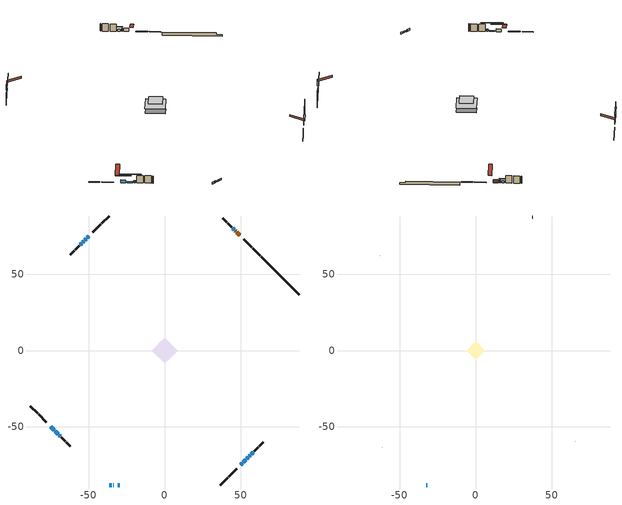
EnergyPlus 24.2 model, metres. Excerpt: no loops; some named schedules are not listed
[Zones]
conditioned space
 floor adiabatic (AdiabaticFloorConstruction): -8.46,0 0,8.46 8.46,0 0,-8.46 z3.05
 floor foundation (Slab1 construction): -6.26,2.16 -2.16,6.26 6.26,-2.16 2.16,-6.26 z-1.69
 wall outside (RimJoist1 construction): 36.54,-88.22 41.32,-83.44 / -88.22,-36.54 -83.44,-41.32 / -36.54,88.22 -41.32,83.44 / 62.52,62.24 57.74,67.02 z0.61:0.91
 wall outside (RimJoist2 construction): 41.98,-82.79 47.11,-77.65 / -82.79,-41.98 -77.65,-47.11 / -41.98,82.79 -47.11,77.65 / 57.09,67.68 51.95,72.81 z0.61:0.91
 wall outside (AdiabaticWallConstruction 1): 49.11,75.66 47.13,77.63 / 46.48,78.29 46.14,78.62 z0.61:2.64
 wall outside (AdiabaticWallConstruction): 45.49,79.28 44.62,80.14 / -54.39,70.38 -55.34,69.42 / 53.68,-71.09 54.63,-70.13 / 55.29,-69.48 56.08,-68.69 z0.61:2.08; -36.54,-88.22 -34.84,-88.22 / -33.92,-88.22 -33.51,-88.22 / -30.92,-88.22 -29.39,-88.22 z0.61:1.83; -49.96,74.81 -50.77,74 z0.61:1.91; 49.96,-74.81 50.75,-74.02 / 51.4,-73.36 53.02,-71.74 / -74.81,-49.96 -72.62,-52.15 z0.61:2.39; -51.42,73.34 -52.46,72.3 z0.61:2.69; -53.12,71.64 -53.73,71.03 z0.61:1.25; -71.96,-52.8 -69.77,-55 z0.61:1.24; 56.73,-68.03 57.92,-66.85 z0.61:2.34; -69.11,-55.65 -68.64,-56.12 z0.61:1.78
 wall outside (Wall1 construction): 58.57,-66.19 61.23,-63.53 / -67.99,-56.78 -65.33,-59.44 / -56,68.77 -58.66,66.11 / 43.97,80.8 41.31,83.46 z0.61:5.49
 wall outside (Wall2 construction): 61.89,-62.87 64.55,-60.21 / -64.67,-60.09 -62.01,-62.76 / -59.32,65.45 -61.98,62.79 / 40.65,84.11 37.99,86.77 z0.61:5.49
 wall foundation (FoundationWall1 construction): 63.18,61.59,-1.69 63.18,61.59,0.61 85.72,39.05,0.61 85.72,39.05,-0.37 88.22,36.54,-0.37 88.22,36.54,-1.69
 window (WindowConstruction): 45.49,79.28 44.63,80.14 z0.61:2.08
 window (WindowConstruction 12): -36.54,-88.22 -34.84,-88.22 z0.61:1.83
 window (WindowConstruction 13): -33.91,-88.22 -33.51,-88.22 z0.61:1.83
 window (WindowConstruction 7): -49.96,74.81 -50.77,74 z0.61:1.91
 window (WindowConstruction 8): 49.96,-74.81 50.75,-74.02 z0.61:2.39
 window (WindowConstruction 9): 51.4,-73.36 53.02,-71.74 z0.61:2.39
 window (WindowConstruction 10): -74.81,-49.96 -72.62,-52.15 z0.61:2.39
 window (WindowConstruction 1): -51.42,73.34 -52.46,72.3 z0.61:2.69
 window (WindowConstruction 14): -53.12,71.64 -53.73,71.03 z0.61:1.24
 window (WindowConstruction 15): -71.96,-52.81 -69.77,-55 z0.61:1.24
 window (WindowConstruction 2): -54.39,70.38 -55.34,69.42 z0.61:2.08
 window (WindowConstruction 3): 53.68,-71.09 54.63,-70.13 z0.61:2.08
 window (WindowConstruction 4): 55.29,-69.48 56.08,-68.69 z0.61:2.08
 window (WindowConstruction 5): 56.73,-68.03 57.92,-66.85 z0.61:2.34
 window (WindowConstruction 6): -69.11,-55.65 -68.64,-56.12 z0.61:1.78
 window (WindowConstruction 11): -30.92,-88.22 -29.39,-88.22 z0.61:1.83
 door (Door): 49.11,75.66 47.13,77.63 z0.61:2.64
 door (Door 1): 46.48,78.29 46.14,78.62 z0.61:2.64
 ceiling adiabatic (AdiabaticFloorConstruction): 0,-8.46 8.46,0 0,8.46 -8.46,0 z3.05
attic - vented
 floor to conditioned space (Floor1 construction Reversed): -5.98,0 0,5.98 5.98,0 0,-5.98 z5.49
 wall outside (AdiabaticWallConstruction): -32.58,-88.22 -31.84,-88.22 z0.61:1.83
 wall outside (Wall3 construction): 65.21,-59.55 65.34,-59.42 / -61.35,-63.41 -61.22,-63.55 / -62.63,62.13 -62.77,62 / 37.33,87.43 37.2,87.56 z0.61:5.49
 window (WindowConstruction 16): -32.58,-88.22 -31.85,-88.22 z0.61:1.83
 roof outside (Roof1 construction): 49.3,-75.46,5.49 43.48,-69.64,8.23 41.94,-71.17,8.23 47.77,-77,5.49; -75.46,-49.3,5.49 -69.64,-43.48,8.23 -71.17,-41.94,8.23 -77,-47.77,5.49; -49.3,75.46,5.49 -43.48,69.64,8.23 -41.94,71.17,8.23 -47.77,77,5.49; 49.76,75,5.49 43.94,69.18,8.23 45.47,67.64,8.23 51.3,73.47,5.49
shading: 43.55,81.21 46.56,78.2 46.77,78.41 43.76,81.43 z3.6; -52.92,71.84 -47.8,76.96 -48.01,77.17 -53.14,72.05 z4.96; 52.9,-71.86 47.8,-76.96 48.23,-77.39 53.34,-72.29 z5.44; 53.08,-71.69 51.35,-73.42 51.45,-73.52 53.18,-71.79 z2.47; -70.46,-54.31 -76.96,-47.8 -77.17,-48.01 -70.67,-54.52 z5.44; -52.68,72.09 -51.21,73.55 -51.42,73.76 -52.89,72.3 z2.99; -57.39,67.37 -49.46,75.3 -49.67,75.52 -57.6,67.58 z6.42; -66.11,-58.66 -75.62,-49.14 -75.83,-49.35 -66.32,-58.87 z6.42; -55.5,69.26 -54.23,70.54 -54.44,70.75 -55.71,69.47 z2.31; 55.7,-69.06 52.6,-72.16 52.78,-72.34 55.88,-69.24 z3.6; 56.51,-68.26 54.86,-69.91 54.91,-69.97 56.56,-68.31 z2.69; 58.78,-65.98 55.87,-68.89 56.05,-69.07 58.96,-66.16 z3.56; -68.54,-56.23 -69.22,-55.55 -69.43,-55.76 -68.75,-56.44 z1.93
[Building]
Building 1: Terrain=Suburbs
[Site:Location]
Mont Joli AP_QC: Latitude {deg}=48.61; Longitude {deg}=-68.21; Time Zone {hr}=-5; Elevation {m}=52; Keep Site Location Information=Yes
[Site:GroundTemperature:Shallow]
-0.843868, -3.04892, -3.2255, -2.1791, 2.02165, 6.20283, 9.82768, 12.1239, 12.319, 10.4514, 6.91898, 2.86606
[Site:WaterMainsTemperature]
Calculation Method=Schedule; Temperature Schedule=mains temperature schedule
[Material] Roughness=Rough; Thermal Absorptance=0.9
Name | Thickness {m} | Conductivity {W/m-K} | Density {kg/m3} | Specific Heat {J/kg-K} | Solar Absorptance | Visible Absorptance
asphalt or fiberglass shingles | 0.00635 | 0.162714 | 1121.4 | 1465.45 | 0.4 | 0.4
ceiling loosefill ins | 0.338667 | 0.0480833 | 16.02 | 1046.75 | 0.7 | 0.7
ceiling stud and cavity | 0.1397 | 0.0813715 | 65.682 | 1177.47 | 0.7 | 0.7
concrete 4.0 in. | 0.1016 | 1.803125 | 2242.8 | 837.4 | 0.7 | 0.7
concrete 8.0 in. | 0.2032 | 1.803125 | 2242.8 | 837.4 | 0.7 | 0.7
door material | 0.04445 | 0.0451087 | 512.64 | 1214.23 | 0.7 | 0.7
exterior vertical ins | 0.0533782 | 0.029427 | 32.04 | 1214.23 | 0.7 | 0.7
floor covering | 0.0127 | 0.0433444 | 54.468 | 1339.84 | 0.6 | 0.6
floor rigid ins; wall rigid ins 1 | 0.512978 | 0.029427 | 32.04 | 1214.23 | 0.7 | 0.7
floor stud and cavity | 0.1397 | 1.75129 | 37.0049 | 1207.88 | 0.7 | 0.7
furniture material conditioned space 1 | 0.1524 | 0.115458 | 640.8 | 1214.23 | 0.6 | 0.6
gypsum board | 0.0127 | 0.160291 | 801 | 837.4 | 0.6 | 0.6
gypsum board 1 | 0.0127 | 0.160291 | 801 | 837.4 | 0.7 | 0.7
osb sheathing 0.5 in. | 0.0127 | 0.115458 | 512.64 | 1214.23 | 0.7 | 0.7
osb sheathing 0.75 in. | 0.01905 | 0.115458 | 512.64 | 1214.23 | 0.7 | 0.7
osb sheathing 2.0 in. | 0.0508 | 0.115458 | 512.64 | 1214.23 | 0.7 | 0.7
rim joist rigid ins; wall rigid ins | 0.051816 | 0.029427 | 32.04 | 1214.23 | 0.7 | 0.7
rim joist stud and cavity | 0.0508 | 0.0451784 | 125.044 | 1163.47 | 0.6 | 0.6
rim joist stud and cavity 1 | 0.0508 | 0.0293316 | 125.044 | 1163.47 | 0.6 | 0.6
slab rigid ins | 0.0259096 | 0.029427 | 32.04 | 1214.23 | 0.7 | 0.7
wall stud and cavity | 0.1397 | 0.169167 | 139.0536 | 1170.24 | 0.7 | 0.7
wall stud and cavity 1 | 0.1397 | 0.16633 | 139.0536 | 1170.24 | 0.7 | 0.7
wall stud and cavity 2 | 0.0889 | 6.9971 | 50.32683 | 1063.81 | 0.6 | 0.6
wall stud and cavity 3 | 0.0889 | 0.380278 | 52.3479 | 1209.89 | 0.7 | 0.7
wall stud and cavity 4 | 0.0889 | 0.391764 | 83.0341 | 1211.67 | 0.7 | 0.7
wood siding | 0.0254 | 0.102417 | 544.68 | 1172.36 | 0.4 | 0.4
wood siding 1 | 0.00254 | 0.102417 | 544.68 | 1172.36 | 0.4 | 0.4
wood siding 2; wood siding 3; wood siding 4 | 0.0254 | 0.102417 | 544.68 | 1172.36 | 0.7 | 0.7
[WindowMaterial:SimpleGlazingSystem]
Name | U-Factor {W/m2-K} | Solar Heat Gain Coefficient
WindowMaterial | 2.92644 | 0.61
WindowMaterial 1 | 2.93496 | 0.62
WindowMaterial 10 | 3.59304 | 0.7
WindowMaterial 11 | 3.545911 | 0.71
WindowMaterial 12 | 4.295407 | 0.65
WindowMaterial 13 | 2.99458 | 0.51
WindowMaterial 14 | 2.97584 | 0.55
WindowMaterial 15 | 4.068287 | 0.67
WindowMaterial 2 | 2.921331 | 0.62
WindowMaterial 3 | 2.99117 | 0.53
WindowMaterial 4 | 2.904297 | 0.64
WindowMaterial 5 | 2.97981 | 0.54
WindowMaterial 6 | 2.93609 | 0.6
WindowMaterial 7 | 2.98776 | 0.53
WindowMaterial 8 | 2.95426 | 0.58
WindowMaterial 9 | 2.907136 | 0.64
[Construction]
AdiabaticFloorConstruction: floor stud and cavity, floor rigid ins, osb sheathing 0.75 in., floor covering
AdiabaticWallConstruction: wood siding 3, wall rigid ins 1, wall stud and cavity 3, gypsum board
AdiabaticWallConstruction 1: wood siding 4, wall rigid ins 1, wall stud and cavity 3, gypsum board
Door; Door 1: door material
Floor1 construction Reversed: gypsum board, ceiling stud and cavity, ceiling loosefill ins
FoundationWall1 construction: concrete 8.0 in., gypsum board 1
furniture construction conditioned space 1: furniture material conditioned space 1
PartitionWallConstruction: gypsum board, wall stud and cavity 4, gypsum board
RimJoist1 construction: wood siding 2, osb sheathing 2.0 in., rim joist stud and cavity
RimJoist2 construction: wood siding 2, rim joist rigid ins, osb sheathing 2.0 in., rim joist stud and cavity 1
Roof1 construction: asphalt or fiberglass shingles
Slab1 construction: slab rigid ins, concrete 4.0 in.
Wall1 construction: wood siding, wall rigid ins, osb sheathing 0.5 in., wall stud and cavity, gypsum board
Wall2 construction: wood siding, wall rigid ins, osb sheathing 0.5 in., wall stud and cavity 1, gypsum board
Wall3 construction: wood siding 1, wall stud and cavity 2
WindowConstruction: WindowMaterial
WindowConstruction 1: WindowMaterial 1
WindowConstruction 10: WindowMaterial 9
WindowConstruction 11: WindowMaterial 10
WindowConstruction 12: WindowMaterial 11
WindowConstruction 13: WindowMaterial 12
WindowConstruction 14: WindowMaterial 13
WindowConstruction 15: WindowMaterial 14
WindowConstruction 16: WindowMaterial 15
WindowConstruction 2; WindowConstruction 3: WindowMaterial 2
WindowConstruction 4: WindowMaterial 3
WindowConstruction 5: WindowMaterial 4
WindowConstruction 6: WindowMaterial 5
WindowConstruction 7: WindowMaterial 6
WindowConstruction 8: WindowMaterial 7
WindowConstruction 9: WindowMaterial 8
[Zone] Multiplier=1; Part of Total Floor Area=Yes
Name | Volume {m3}
attic - vented | 31.8712
conditioned space | 556.8
[Space]
Name | Zone | Volume {m3}
attic - vented 1 | attic - vented | 31.8712
conditioned space 1 | conditioned space | 556.8
[ZoneInfiltration:EffectiveLeakageArea]
infil attic - vented 1: Zone or Space=attic - vented 1; Schedule=Always On Discrete; Effective Air Leakage Area {cm2}=2487.3; Stack Coefficient=0.000530131; Wind Coefficient=1.55565e-05
[ZoneMixing]
whole house fan mix: Zone or Space=attic - vented; Schedule=Always On Continuous; Design Flow Rate Calculation Method=Flow/Zone; Design Flow Rate {m3/s}=0; Source Zone or Space=conditioned space
[SurfaceProperty:ExposedFoundationPerimeter]
Slab1: Exposed Perimeter Calculation Method=TotalExposedPerimeter; Total Exposed Perimeter {m}=35.417
[InternalMass] Zone or ZoneList=conditioned space; Space or SpaceList=conditioned space 1
Name | Construction | Surface Area {m2}
furniture mass conditioned space 1 | furniture construction conditioned space 1 | 84.8402
partition wall mass | PartitionWallConstruction | 212.1
[Lights]
interior lighting: Zone or ZoneList or Space or SpaceList=conditioned space 1; Schedule=interior lighting schedule; Design Level Calculation Method=LightingLevel; Lighting Level {W}=343.2; Return Air Fraction=0; Fraction Radiant=0.6; Fraction Visible=0.2; Fraction Replaceable=1
[People]
occupants: Zone or ZoneList or Space or SpaceList=conditioned space 1; Number of People Schedule=occupants schedule; Number of People Calculation Method=People; Number of People=3; Fraction Radiant=0.314171; Sensible Heat Fraction=0.56303; Activity Level Schedule=occupants activity schedule; Carbon Dioxide Generation Rate {m3/s-W}=0; Enable ASHRAE 55 Comfort Warnings=No; Mean Radiant Temperature Calculation Type=EnclosureAveraged
[ElectricEquipment] Zone or ZoneList or Space or SpaceList=conditioned space 1; Design Level Calculation Method=EquipmentLevel
Name | Schedule | Design Level {W} | Fraction Latent | Fraction Radiant | Fraction Lost
clothes dryer | clothes dryer schedule | 140.772 | 0.015 | 0.081 | 0.85
clothes washer | clothes washer schedule | 32.1985 | 0.03 | 0.162 | 0.7
cooking range | cooking range schedule | 215.147 | 0.08 | 0.432 | 0.2
dishwasher | dishwasher schedule | 66.8632 | 0.3 | 0.18 | 0.4
fridge | fridge schedule | 72.9452 | 0 | 0.6 | 0
mech vent house fan | mech vent house fan schedule | 19.9167 | 0 | 0 | 0.5
mech vent house fan cfis | mech vent house fan cfis schedule | 0 | 0 | 0 | 0
mech vent range fan 0 | mech vent range fan 0 schedule | 150 | 0 | 0 | 1
misc plug loads | misc plug loads schedule | 494.7 | 0.045 | 0.513 | 0.1
whole house fan | Always On Discrete | 0 | 0 | 0 | 1
[OtherEquipment] Zone or ZoneList or Space or SpaceList=conditioned space 1; Design Level Calculation Method=EquipmentLevel
Name | Fuel Type | Schedule | Design Level {W} | Fraction Latent | Fraction Radiant | Fraction Lost
clothes dryer 1 | Electricity | clothes dryer schedule | 0 | 0.015 | 0.081 | 0.85
cooking range 1 | Electricity | cooking range schedule | 0 | 0.08 | 0.432 | 0.2
general water use latent | None | general water use schedule | 62.594 | 1 | 0 | 0
general water use sensible | None | general water use schedule | -61.6891 | 0 | 0.6 | 0
mech vent house fan latent load | None | Always On Discrete | 0 | 1 | 0 | 0
mech vent house fan sensible load | None | Always On Discrete | 0 | 0 | 0 | 0
water heater energy adjustment1 | Electricity | Always On Discrete | 0.01 | 0 | 0 | 1
[ZoneInfiltration:DesignFlowRate] Zone or ZoneList or Space or SpaceList=conditioned space 1; Schedule=Always On Discrete; Design Flow Rate Calculation Method=Flow/Zone; Design Flow Rate {m3/s}=0
infil flow; natural vent flow; whole house fan flow
[ZoneControl:Thermostat]
conditioned space Thermostat: Zone or ZoneList=conditioned space; Control Type Schedule=conditioned space Thermostat Schedule; Control 1=conditioned space temperature setpoint; Temperature Difference Between Cutout And Setpoint {deltaC}=0
[ThermostatSetpoint:DualSetpoint]
conditioned space temperature setpoint: Heating Setpoint Temperature Schedule=heating setpoint; Cooling Setpoint Temperature Schedule=cooling setpoint
[Zone equipment]
conditioned space: electric baseboard
[Foundation:Kiva]
Foundation Kiva 1: Initial Indoor Air Temperature {C}=18; Wall Height Above Grade {m}=0.609996; Wall Depth Below Slab {m}=0.2032; Custom Block Material Name 1=exterior vertical ins; Custom Block Depth 1 {m}=2.29999; Custom Block X Position 1 {m}=0.2159; Custom Block Z Position 1 {m}=0
[Foundation:Kiva:Settings]
Soil Conductivity {W/m-K}=0.849921; Soil Density {kg/m3}=1842.3; Soil Specific Heat {J/kg-K}=418.7; Ground Solar Absorptivity=0.9; Ground Thermal Absorptivity=0.9; Ground Surface Roughness {m}=0.03; Far-Field Width {m}=40; Deep-Ground Boundary Condition=ZeroFlux; Deep-Ground Depth {m}=40; Minimum Cell Dimension {m}=0.2; Maximum Cell Growth Coefficient=3; Simulation Timestep=Timestep
[Exterior:Lights]
exterior lighting: Schedule=exterior lighting schedule; Design Level {W}=75.6
[EnergyManagementSystem:Sensor] Output:Variable or Output:Meter Index Key=conditioned space
Name | Output:Variable or Output:Meter
conditioned_space_clg_unmet_s | Zone Cooling Setpoint Not Met Time
conditioned_space_htg_unmet_s | Zone Heating Setpoint Not Met Time
fridge_tin_s; tin_s; tin_s_1 | Zone Mean Air Temperature
tout_s | Zone Outdoor Air Drybulb Temperature
win_s | Zone Air Humidity Ratio
[Schedule:Constant]
Name | Hourly Value
Always On Continuous; mech vent house fan schedule; mech vent house fan cfis schedule; Always On Discrete | 1
occupants activity schedule | 117.228
fridge schedule | 0
[Schedule:Week:Daily]
interior lighting schedule Week Rule - Jan1-Jan27: interior lighting schedule day, interior lighting schedule day, interior lighting schedule day, interior lighting schedule day, interior lighting schedule day, interior lighting schedule day, interior lighting schedule day, interior lighting schedule default day, interior lighting schedule default day, interior lighting schedule default day, interior lighting schedule default day, interior lighting schedule default day
interior lighting schedule Week Rule - Jan28-Feb3: interior lighting schedule day, interior lighting schedule day, interior lighting schedule day, interior lighting schedule day, interior lighting schedule day 1, interior lighting schedule day 1, interior lighting schedule day 1, interior lighting schedule default day, interior lighting schedule default day, interior lighting schedule default day, interior lighting schedule default day, interior lighting schedule default day
interior lighting schedule Week Rule - Feb4-Feb24: interior lighting schedule day 1, interior lighting schedule day 1, interior lighting schedule day 1, interior lighting schedule day 1, interior lighting schedule day 1, interior lighting schedule day 1, interior lighting schedule day 1, interior lighting schedule default day, interior lighting schedule default day, interior lighting schedule default day, interior lighting schedule default day, interior lighting schedule default day
interior lighting schedule Week Rule - Feb25-Mar3: interior lighting schedule day 1, interior lighting schedule day 1, interior lighting schedule day 1, interior lighting schedule day 1, interior lighting schedule day 2, interior lighting schedule day 2, interior lighting schedule day 2, interior lighting schedule default day, interior lighting schedule default day, interior lighting schedule default day, interior lighting schedule default day, interior lighting schedule default day
interior lighting schedule Week Rule - Mar4-Mar31: interior lighting schedule day 2, interior lighting schedule day 2, interior lighting schedule day 2, interior lighting schedule day 2, interior lighting schedule day 2, interior lighting schedule day 2, interior lighting schedule day 2, interior lighting schedule default day, interior lighting schedule default day, interior lighting schedule default day, interior lighting schedule default day, interior lighting schedule default day
interior lighting schedule Week Rule - Apr1-Apr28: interior lighting schedule day 3, interior lighting schedule day 3, interior lighting schedule day 3, interior lighting schedule day 3, interior lighting schedule day 3, interior lighting schedule day 3, interior lighting schedule day 3, interior lighting schedule default day, interior lighting schedule default day, interior lighting schedule default day, interior lighting schedule default day, interior lighting schedule default day
interior lighting schedule Week Rule - Apr29-May5: interior lighting schedule day 3, interior lighting schedule day 3, interior lighting schedule day 4, interior lighting schedule day 4, interior lighting schedule day 4, interior lighting schedule day 4, interior lighting schedule day 4, interior lighting schedule default day, interior lighting schedule default day, interior lighting schedule default day, interior lighting schedule default day, interior lighting schedule default day
interior lighting schedule Week Rule - May6-May26: interior lighting schedule day 4, interior lighting schedule day 4, interior lighting schedule day 4, interior lighting schedule day 4, interior lighting schedule day 4, interior lighting schedule day 4, interior lighting schedule day 4, interior lighting schedule default day, interior lighting schedule default day, interior lighting schedule default day, interior lighting schedule default day, interior lighting schedule default day
interior lighting schedule Week Rule - May27-Jun2: interior lighting schedule day 4, interior lighting schedule day 4, interior lighting schedule day 4, interior lighting schedule day 4, interior lighting schedule day 4, interior lighting schedule day 5, interior lighting schedule day 5, interior lighting schedule default day, interior lighting schedule default day, interior lighting schedule default day, interior lighting schedule default day, interior lighting schedule default day
interior lighting schedule Week Rule - Jun3-Jun30: interior lighting schedule day 5, interior lighting schedule day 5, interior lighting schedule day 5, interior lighting schedule day 5, interior lighting schedule day 5, interior lighting schedule day 5, interior lighting schedule day 5, interior lighting schedule default day, interior lighting schedule default day, interior lighting schedule default day, interior lighting schedule default day, interior lighting schedule default day
interior lighting schedule Week Rule - Jul1-Jul28: interior lighting schedule day 6, interior lighting schedule day 6, interior lighting schedule day 6, interior lighting schedule day 6, interior lighting schedule day 6, interior lighting schedule day 6, interior lighting schedule day 6, interior lighting schedule default day, interior lighting schedule default day, interior lighting schedule default day, interior lighting schedule default day, interior lighting schedule default day
interior lighting schedule Week Rule - Jul29-Aug4: interior lighting schedule day 6, interior lighting schedule day 6, interior lighting schedule day 6, interior lighting schedule day 7, interior lighting schedule day 7, interior lighting schedule day 7, interior lighting schedule day 7, interior lighting schedule default day, interior lighting schedule default day, interior lighting schedule default day, interior lighting schedule default day, interior lighting schedule default day
interior lighting schedule Week Rule - Aug5-Aug25: interior lighting schedule day 7, interior lighting schedule day 7, interior lighting schedule day 7, interior lighting schedule day 7, interior lighting schedule day 7, interior lighting schedule day 7, interior lighting schedule day 7, interior lighting schedule default day, interior lighting schedule default day, interior lighting schedule default day, interior lighting schedule default day, interior lighting schedule default day
interior lighting schedule Week Rule - Aug26-Sep1: interior lighting schedule day 7, interior lighting schedule day 7, interior lighting schedule day 7, interior lighting schedule day 7, interior lighting schedule day 7, interior lighting schedule day 7, interior lighting schedule day 8, interior lighting schedule default day, interior lighting schedule default day, interior lighting schedule default day, interior lighting schedule default day, interior lighting schedule default day
interior lighting schedule Week Rule - Sep2-Sep29: interior lighting schedule day 8, interior lighting schedule day 8, interior lighting schedule day 8, interior lighting schedule day 8, interior lighting schedule day 8, interior lighting schedule day 8, interior lighting schedule day 8, interior lighting schedule default day, interior lighting schedule default day, interior lighting schedule default day, interior lighting schedule default day, interior lighting schedule default day
interior lighting schedule Week Rule - Sep30-Oct6: interior lighting schedule day 8, interior lighting schedule day 9, interior lighting schedule day 9, interior lighting schedule day 9, interior lighting schedule day 9, interior lighting schedule day 9, interior lighting schedule day 9, interior lighting schedule default day, interior lighting schedule default day, interior lighting schedule default day, interior lighting schedule default day, interior lighting schedule default day
interior lighting schedule Week Rule - Oct7-Oct27: interior lighting schedule day 9, interior lighting schedule day 9, interior lighting schedule day 9, interior lighting schedule day 9, interior lighting schedule day 9, interior lighting schedule day 9, interior lighting schedule day 9, interior lighting schedule default day, interior lighting schedule default day, interior lighting schedule default day, interior lighting schedule default day, interior lighting schedule default day
interior lighting schedule Week Rule - Oct28-Nov3: interior lighting schedule day 9, interior lighting schedule day 9, interior lighting schedule day 9, interior lighting schedule day 9, interior lighting schedule day 10, interior lighting schedule day 10, interior lighting schedule day 10, interior lighting schedule default day, interior lighting schedule default day, interior lighting schedule default day, interior lighting schedule default day, interior lighting schedule default day
interior lighting schedule Week Rule - Nov4-Nov24: interior lighting schedule day 10, interior lighting schedule day 10, interior lighting schedule day 10, interior lighting schedule day 10, interior lighting schedule day 10, interior lighting schedule day 10, interior lighting schedule day 10, interior lighting schedule default day, interior lighting schedule default day, interior lighting schedule default day, interior lighting schedule default day, interior lighting schedule default day
interior lighting schedule Week Rule - Nov25-Dec1: interior lighting schedule day 10, interior lighting schedule day 10, interior lighting schedule day 10, interior lighting schedule day 10, interior lighting schedule day 10, interior lighting schedule day 10, interior lighting schedule day 11, interior lighting schedule default day, interior lighting schedule default day, interior lighting schedule default day, interior lighting schedule default day, interior lighting schedule default day
interior lighting schedule Week Rule - Dec2-Dec31: interior lighting schedule day 11, interior lighting schedule day 11, interior lighting schedule day 11, interior lighting schedule day 11, interior lighting schedule day 11, interior lighting schedule day 11, interior lighting schedule day 11, interior lighting schedule default day, interior lighting schedule default day, interior lighting schedule default day, interior lighting schedule default day, interior lighting schedule default day
occupants schedule Week Rule - Jan1-Dec31: occupants schedule day, occupants schedule day, occupants schedule day, occupants schedule day, occupants schedule day, occupants schedule day, occupants schedule day, occupants schedule default day, occupants schedule default day, occupants schedule default day, occupants schedule default day, occupants schedule default day
clothes dryer schedule Week Rule - Jan1-Dec31: clothes dryer schedule day, clothes dryer schedule day, clothes dryer schedule day, clothes dryer schedule day, clothes dryer schedule day, clothes dryer schedule day, clothes dryer schedule day, clothes dryer schedule default day, clothes dryer schedule default day, clothes dryer schedule default day, clothes dryer schedule default day, clothes dryer schedule default day
clothes washer schedule Week Rule - Jan1-Dec31: clothes washer schedule day, clothes washer schedule day, clothes washer schedule day, clothes washer schedule day, clothes washer schedule day, clothes washer schedule day, clothes washer schedule day, clothes washer schedule default day, clothes washer schedule default day, clothes washer schedule default day, clothes washer schedule default day, clothes washer schedule default day
cooking range schedule Week Rule - Jan1-Dec31: cooking range schedule day, cooking range schedule day, cooking range schedule day, cooking range schedule day, cooking range schedule day, cooking range schedule day, cooking range schedule day, cooking range schedule default day, cooking range schedule default day, cooking range schedule default day, cooking range schedule default day, cooking range schedule default day
dishwasher schedule Week Rule - Jan1-Dec31: dishwasher schedule day, dishwasher schedule day, dishwasher schedule day, dishwasher schedule day, dishwasher schedule day, dishwasher schedule day, dishwasher schedule day, dishwasher schedule default day, dishwasher schedule default day, dishwasher schedule default day, dishwasher schedule default day, dishwasher schedule default day
mech vent range fan 0 schedule Week Rule - Jan1-Dec31: mech vent range fan 0 schedule day, mech vent range fan 0 schedule day, mech vent range fan 0 schedule day, mech vent range fan 0 schedule day, mech vent range fan 0 schedule day, mech vent range fan 0 schedule day, mech vent range fan 0 schedule day, mech vent range fan 0 schedule default day, mech vent range fan 0 schedule default day, mech vent range fan 0 schedule default day, mech vent range fan 0 schedule default day, mech vent range fan 0 schedule default day
misc plug loads schedule Week Rule - Jan1-Dec31: misc plug loads schedule day, misc plug loads schedule day, misc plug loads schedule day, misc plug loads schedule day, misc plug loads schedule day, misc plug loads schedule day, misc plug loads schedule day, misc plug loads schedule default day, misc plug loads schedule default day, misc plug loads schedule default day, misc plug loads schedule default day, misc plug loads schedule default day
general water use schedule Week Rule - Jan1-Dec31: general water use schedule day, general water use schedule day, general water use schedule day, general water use schedule day, general water use schedule day, general water use schedule day, general water use schedule day, general water use schedule default day, general water use schedule default day, general water use schedule default day, general water use schedule default day, general water use schedule default day
exterior lighting schedule Week Rule - Jan1-Jan27: exterior lighting schedule day, exterior lighting schedule day, exterior lighting schedule day, exterior lighting schedule day, exterior lighting schedule day, exterior lighting schedule day, exterior lighting schedule day, exterior lighting schedule default day, exterior lighting schedule default day, exterior lighting schedule default day, exterior lighting schedule default day, exterior lighting schedule default day
exterior lighting schedule Week Rule - Jan28-Feb3: exterior lighting schedule day, exterior lighting schedule day, exterior lighting schedule day, exterior lighting schedule day, exterior lighting schedule day 1, exterior lighting schedule day 1, exterior lighting schedule day 1, exterior lighting schedule default day, exterior lighting schedule default day, exterior lighting schedule default day, exterior lighting schedule default day, exterior lighting schedule default day
exterior lighting schedule Week Rule - Feb4-Feb24: exterior lighting schedule day 1, exterior lighting schedule day 1, exterior lighting schedule day 1, exterior lighting schedule day 1, exterior lighting schedule day 1, exterior lighting schedule day 1, exterior lighting schedule day 1, exterior lighting schedule default day, exterior lighting schedule default day, exterior lighting schedule default day, exterior lighting schedule default day, exterior lighting schedule default day
exterior lighting schedule Week Rule - Feb25-Mar3: exterior lighting schedule day 1, exterior lighting schedule day 1, exterior lighting schedule day 1, exterior lighting schedule day 1, exterior lighting schedule day 2, exterior lighting schedule day 2, exterior lighting schedule day 2, exterior lighting schedule default day, exterior lighting schedule default day, exterior lighting schedule default day, exterior lighting schedule default day, exterior lighting schedule default day
exterior lighting schedule Week Rule - Mar4-Mar31: exterior lighting schedule day 2, exterior lighting schedule day 2, exterior lighting schedule day 2, exterior lighting schedule day 2, exterior lighting schedule day 2, exterior lighting schedule day 2, exterior lighting schedule day 2, exterior lighting schedule default day, exterior lighting schedule default day, exterior lighting schedule default day, exterior lighting schedule default day, exterior lighting schedule default day
exterior lighting schedule Week Rule - Apr1-Apr28: exterior lighting schedule day 3, exterior lighting schedule day 3, exterior lighting schedule day 3, exterior lighting schedule day 3, exterior lighting schedule day 3, exterior lighting schedule day 3, exterior lighting schedule day 3, exterior lighting schedule default day, exterior lighting schedule default day, exterior lighting schedule default day, exterior lighting schedule default day, exterior lighting schedule default day
exterior lighting schedule Week Rule - Apr29-May5: exterior lighting schedule day 3, exterior lighting schedule day 3, exterior lighting schedule day 4, exterior lighting schedule day 4, exterior lighting schedule day 4, exterior lighting schedule day 4, exterior lighting schedule day 4, exterior lighting schedule default day, exterior lighting schedule default day, exterior lighting schedule default day, exterior lighting schedule default day, exterior lighting schedule default day
exterior lighting schedule Week Rule - May6-May26: exterior lighting schedule day 4, exterior lighting schedule day 4, exterior lighting schedule day 4, exterior lighting schedule day 4, exterior lighting schedule day 4, exterior lighting schedule day 4, exterior lighting schedule day 4, exterior lighting schedule default day, exterior lighting schedule default day, exterior lighting schedule default day, exterior lighting schedule default day, exterior lighting schedule default day
exterior lighting schedule Week Rule - May27-Jun2: exterior lighting schedule day 4, exterior lighting schedule day 4, exterior lighting schedule day 4, exterior lighting schedule day 4, exterior lighting schedule day 4, exterior lighting schedule day 5, exterior lighting schedule day 5, exterior lighting schedule default day, exterior lighting schedule default day, exterior lighting schedule default day, exterior lighting schedule default day, exterior lighting schedule default day
exterior lighting schedule Week Rule - Jun3-Jun30: exterior lighting schedule day 5, exterior lighting schedule day 5, exterior lighting schedule day 5, exterior lighting schedule day 5, exterior lighting schedule day 5, exterior lighting schedule day 5, exterior lighting schedule day 5, exterior lighting schedule default day, exterior lighting schedule default day, exterior lighting schedule default day, exterior lighting schedule default day, exterior lighting schedule default day
exterior lighting schedule Week Rule - Jul1-Jul28: exterior lighting schedule day 6, exterior lighting schedule day 6, exterior lighting schedule day 6, exterior lighting schedule day 6, exterior lighting schedule day 6, exterior lighting schedule day 6, exterior lighting schedule day 6, exterior lighting schedule default day, exterior lighting schedule default day, exterior lighting schedule default day, exterior lighting schedule default day, exterior lighting schedule default day
exterior lighting schedule Week Rule - Jul29-Aug4: exterior lighting schedule day 6, exterior lighting schedule day 6, exterior lighting schedule day 6, exterior lighting schedule day 7, exterior lighting schedule day 7, exterior lighting schedule day 7, exterior lighting schedule day 7, exterior lighting schedule default day, exterior lighting schedule default day, exterior lighting schedule default day, exterior lighting schedule default day, exterior lighting schedule default day
exterior lighting schedule Week Rule - Aug5-Aug25: exterior lighting schedule day 7, exterior lighting schedule day 7, exterior lighting schedule day 7, exterior lighting schedule day 7, exterior lighting schedule day 7, exterior lighting schedule day 7, exterior lighting schedule day 7, exterior lighting schedule default day, exterior lighting schedule default day, exterior lighting schedule default day, exterior lighting schedule default day, exterior lighting schedule default day
[Schedule:Year]
interior lighting schedule: interior lighting schedule Week Rule - Jan1-Jan27, 1, 1, 1, 27, interior lighting schedule Week Rule - Jan28-Feb3, 1, 28, 2, 3, interior lighting schedule Week Rule - Feb4-Feb24, 2, 4, 2, 24, interior lighting schedule Week Rule - Feb25-Mar3, 2, 25, 3, 3, interior lighting schedule Week Rule - Mar4-Mar31, 3, 4, 3, 31, interior lighting schedule Week Rule - Apr1-Apr28, 4, 1, 4, 28, interior lighting schedule Week Rule - Apr29-May5, 4, 29, 5, 5, interior lighting schedule Week Rule - May6-May26, 5, 6, 5, 26, interior lighting schedule Week Rule - May27-Jun2, 5, 27, 6, 2, interior lighting schedule Week Rule - Jun3-Jun30, 6, 3, 6, 30, interior lighting schedule Week Rule - Jul1-Jul28, 7, 1, 7, 28, interior lighting schedule Week Rule - Jul29-Aug4, 7, 29, 8, 4, interior lighting schedule Week Rule - Aug5-Aug25, 8, 5, 8, 25, interior lighting schedule Week Rule - Aug26-Sep1, 8, 26, 9, 1, interior lighting schedule Week Rule - Sep2-Sep29, 9, 2, 9, 29, interior lighting schedule Week Rule - Sep30-Oct6, 9, 30, 10, 6, interior lighting schedule Week Rule - Oct7-Oct27, 10, 7, 10, 27, interior lighting schedule Week Rule - Oct28-Nov3, 10, 28, 11, 3, interior lighting schedule Week Rule - Nov4-Nov24, 11, 4, 11, 24, interior lighting schedule Week Rule - Nov25-Dec1, 11, 25, 12, 1, interior lighting schedule Week Rule - Dec2-Dec31, 12, 2, 12, 31
occupants schedule: occupants schedule Week Rule - Jan1-Dec31, 1, 1, 12, 31
clothes dryer schedule: clothes dryer schedule Week Rule - Jan1-Dec31, 1, 1, 12, 31
clothes washer schedule: clothes washer schedule Week Rule - Jan1-Dec31, 1, 1, 12, 31
cooking range schedule: cooking range schedule Week Rule - Jan1-Dec31, 1, 1, 12, 31
dishwasher schedule: dishwasher schedule Week Rule - Jan1-Dec31, 1, 1, 12, 31
mech vent range fan 0 schedule: mech vent range fan 0 schedule Week Rule - Jan1-Dec31, 1, 1, 12, 31
misc plug loads schedule: misc plug loads schedule Week Rule - Jan1-Dec31, 1, 1, 12, 31
general water use schedule: general water use schedule Week Rule - Jan1-Dec31, 1, 1, 12, 31
exterior lighting schedule: exterior lighting schedule Week Rule - Jan1-Jan27, 1, 1, 1, 27, exterior lighting schedule Week Rule - Jan28-Feb3, 1, 28, 2, 3, exterior lighting schedule Week Rule - Feb4-Feb24, 2, 4, 2, 24, exterior lighting schedule Week Rule - Feb25-Mar3, 2, 25, 3, 3, exterior lighting schedule Week Rule - Mar4-Mar31, 3, 4, 3, 31, exterior lighting schedule Week Rule - Apr1-Apr28, 4, 1, 4, 28, exterior lighting schedule Week Rule - Apr29-May5, 4, 29, 5, 5, exterior lighting schedule Week Rule - May6-May26, 5, 6, 5, 26, exterior lighting schedule Week Rule - May27-Jun2, 5, 27, 6, 2, exterior lighting schedule Week Rule - Jun3-Jun30, 6, 3, 6, 30, exterior lighting schedule Week Rule - Jul1-Jul28, 7, 1, 7, 28, exterior lighting schedule Week Rule - Jul29-Aug4, 7, 29, 8, 4, exterior lighting schedule Week Rule - Aug5-Aug25, 8, 5, 8, 25, exterior lighting schedule Week Rule - Aug26-Sep1, 8, 26, 9, 1, exterior lighting schedule Week Rule - Sep2-Sep29, 9, 2, 9, 29, exterior lighting schedule Week Rule - Sep30-Oct6, 9, 30, 10, 6, exterior lighting schedule Week Rule - Oct7-Oct27, 10, 7, 10, 27, exterior lighting schedule Week Rule - Oct28-Nov3, 10, 28, 11, 3, exterior lighting schedule Week Rule - Nov4-Nov24, 11, 4, 11, 24, exterior lighting schedule Week Rule - Nov25-Dec1, 11, 25, 12, 1, exterior lighting schedule Week Rule - Dec2-Dec31, 12, 2, 12, 31
[Schedule:Compact]
conditioned space Thermostat Schedule: Through: 12/31, For: AllDays, Until: 24:00, 4
mains temperature schedule: Through: 01/01, For: AllDays, Until: 24:00, 4.55833, Through: 01/02, For: AllDays, Until: 24:00, 4.48833, Through: 01/03, For: AllDays, Until: 24:00, 4.41944, Through: 01/04, For: AllDays, Until: 24:00, 4.35111, Through: 01/05, For: AllDays, Until: 24:00, 4.28389, Through: 01/06, For: AllDays, Until: 24:00, 4.21778, Through: 01/07, For: AllDays, Until: 24:00, 4.15278, Through: 01/08, For: AllDays, Until: 24:00, 4.08889, Through: 01/09, For: AllDays, Until: 24:00, 4.02611, Through: 01/10, For: AllDays, Until: 24:00, 3.96444, Through: 01/11, For: AllDays, Until: 24:00, 3.90333, Through: 01/12, For: AllDays, Until: 24:00, 3.84389, Through: 01/13, For: AllDays, Until: 24:00, 3.78556, Through: 01/14, For: AllDays, Until: 24:00, 3.72833, Through: 01/15, For: AllDays, Until: 24:00, 3.67222, Through: 01/16, For: AllDays, Until: 24:00, 3.61722, Through: 01/17, For: AllDays, Until: 24:00, 3.56333, Through: 01/18, For: AllDays, Until: 24:00, 3.51111, Through: 01/19, For: AllDays, Until: 24:00, 3.46, Through: 01/20, For: AllDays, Until: 24:00, 3.41, Through: 01/21, For: AllDays, Until: 24:00, 3.36111, Through: 01/22, For: AllDays, Until: 24:00, 3.31389, Through: 01/23, For: AllDays, Until: 24:00, 3.26778, Through: 01/24, For: AllDays, Until: 24:00, 3.22278, Through: 01/25, For: AllDays, Until: 24:00, 3.17944, Through: 01/26, For: AllDays, Until: 24:00, 3.13722, Through: 01/27, For: AllDays, Until: 24:00, 3.09667, Through: 01/28, For: AllDays, Until: 24:00, 3.05722, Through: 01/29, For: AllDays, Until: 24:00, 3.01944, Through: 01/30, For: AllDays, Until: 24:00, 2.98278, Through: 01/31, For: AllDays, Until: 24:00, 2.94778, Through: 02/01, For: AllDays, Until: 24:00, 2.91389, Through: 02/02, For: AllDays, Until: 24:00, 2.88167, Through: 02/03, For: AllDays, Until: 24:00, 2.85056, Through: 02/04, For: AllDays, Until: 24:00, 2.82111, Through: 02/05, For: AllDays, Until: 24:00, 2.79278, Through: 02/06, For: AllDays, Until: 24:00, 2.76667, Through: 02/07, For: AllDays, Until: 24:00, 2.74111, Through: 02/08, For: AllDays, Until: 24:00, 2.71778, Through: 02/09, For: AllDays, Until: 24:00, 2.69556, Through: 02/10, For: AllDays, Until: 24:00, 2.675, Through: 02/11, For: AllDays, Until: 24:00, 2.65556, Through: 02/12, For: AllDays, Until: 24:00, 2.63833, Through: 02/13, For: AllDays, Until: 24:00, 2.62222, Through: 02/14, For: AllDays, Until: 24:00, 2.60722, Through: 02/15, For: AllDays, Until: 24:00, 2.59389, Through: 02/16, For: AllDays, Until: 24:00, 2.58278, Through: 02/17, For: AllDays, Until: 24:00, 2.57222, Through: 02/18, For: AllDays, Until: 24:00, 2.56389, Through: 02/19, For: AllDays, Until: 24:00, 2.55667, Through: 02/20, For: AllDays, Until: 24:00, 2.55111, Through: 02/21, For: AllDays, Until: 24:00, 2.54722, Through: 02/22, For: AllDays, Until: 24:00, 2.545, Through: 02/23, For: AllDays, Until: 24:00, 2.54389, Through: 02/24, For: AllDays, Until: 24:00, 2.54444, Through: 02/25, For: AllDays, Until: 24:00, 2.54667, Through: 02/26, For: AllDays, Until: 24:00, 2.55056, Through: 02/27, For: AllDays, Until: 24:00, 2.55556, Through: 02/28, For: AllDays, Until: 24:00, 2.56222, Through: 03/01, For: AllDays, Until: 24:00, 2.57056, Through: 03/02, For: AllDays, Until: 24:00, 2.58, Through: 03/03, For: AllDays, Until: 24:00, 2.59167, Through: 03/04, For: AllDays, Until: 24:00, 2.60444, Through: 03/05, For: AllDays, Until: 24:00, 2.61889, Through: 03/06, For: AllDays, Until: 24:00, 2.63444, Through: 03/07, For: AllDays, Until: 24:00, 2.65167, Through: 03/08, For: AllDays, Until: 24:00, 2.67056, Through: 03/09, For: AllDays, Until: 24:00, 2.69111, Through: 03/10, For: AllDays, Until: 24:00, 2.71278, Through: 03/11, For: AllDays, Until: 24:00, 2.73611, Through: 03/12, For: AllDays, Until: 24:00, 2.76111, Through: 03/13, For: AllDays, Until: 24:00, 2.78722, Through: 03/14, For: AllDays, Until: 24:00, 2.815, Through: 03/15, For: AllDays, Until: 24:00, 2.84389, Through: 03/16, For: AllDays, Until: 24:00, 2.87444, Through: 03/17, For: AllDays, Until: 24:00, 2.90667, Through: 03/18, For: AllDays, Until: 24:00, 2.94, Through: 03/19, For: AllDays, Until: 24:00, 2.975, Through: 03/20, For: AllDays, Until: 24:00, 3.01111, Through: 03/21, For: AllDays, Until: 24:00, 3.04889, Through: 03/22, For: AllDays, Until: 24:00, 3.08833, Through: 03/23, For: AllDays, Until: 24:00, 3.12833, Through: 03/24, For: AllDays, Until: 24:00, 3.17056, Through: 03/25, For: AllDays, Until: 24:00, 3.21333, Through: 03/26, For: AllDays, Until: 24:00, 3.25778, Through: 03/27, For: AllDays, Until: 24:00, 3.30389, Through: 03/28, For: AllDays, Until: 24:00, 3.35111, Through: 03/29, For: AllDays, Until: 24:00, 3.39944, Through: 03/30, For: AllDays, Until: 24:00, 3.44889, Through: 03/31, For: AllDays, Until: 24:00, 3.5, Through: 04/01, For: AllDays, Until: 24:00, 3.55222, Through: 04/02, For: AllDays, Until: 24:00, 3.60556, Through: 04/03, For: AllDays, Until: 24:00, 3.66, Through: 04/04, For: AllDays, Until: 24:00, 3.71611, Through: 04/05, For: AllDays, Until: 24:00, 3.77278, Through: 04/06, For: AllDays, Until: 24:00, 3.83111, Through: 04/07, For: AllDays, Until: 24:00, 3.89056, Through: 04/08, For: AllDays, Until: 24:00, 3.95111, Through: 04/09, For: AllDays, Until: 24:00, 4.01278, Through: 04/10, For: AllDays, Until: 24:00, 4.075, Through: 04/11, For: AllDays, Until: 24:00, 4.13889, Through: 04/12, For: AllDays, Until: 24:00, 4.20389, Through: 04/13, For: AllDays, Until: 24:00, 4.27, Through: 04/14, For: AllDays, Until: 24:00, 4.33667, Through: 04/15, For: AllDays, Until: 24:00, 4.40444, Through: 04/16, For: AllDays, Until: 24:00, 4.47333, Through: 04/17, For: AllDays, Until: 24:00, 4.54333, Through: 04/18, For: AllDays, Until: 24:00, 4.61389, Through: 04/19, For: AllDays, Until: 24:00, 4.68556, Through: 04/20, For: AllDays, Until: 24:00, 4.75833, Through: 04/21, For: AllDays, Until: 24:00, 4.83167, Through: 04/22, For: AllDays, Until: 24:00, 4.90611, Through: 04/23, For: AllDays, Until: 24:00, 4.98111, Through: 04/24, For: AllDays, Until: 24:00, 5.05722, Through: 04/25, For: AllDays, Until: 24:00, 5.13389, Through: 04/26, For: AllDays, Until: 24:00, 5.21167, Through: 04/27, For: AllDays, Until: 24:00, 5.29, Through: 04/28, For: AllDays, Until: 24:00, 5.36889, Through: 04/29, For: AllDays, Until: 24:00, 5.44833, Through: 04/30, For: AllDays, Until: 24:00, 5.52889, Through: 05/01, For: AllDays, Until: 24:00, 5.61, Through: 05/02, For: AllDays, Until: 24:00, 5.69111, Through: 05/03, For: AllDays, Until: 24:00, 5.77333, Through: 05/04, For: AllDays, Until: 24:00, 5.85667, Through: 05/05, For: AllDays, Until: 24:00, 5.94, Through: 05/06, For: AllDays, Until: 24:00, 6.02389, Through: 05/07, For: AllDays, Until: 24:00, 6.10778, Through: 05/08, For: AllDays, Until: 24:00, 6.19278, Through: 05/09, For: AllDays, Until: 24:00, 6.27833, Through: 05/10, For: AllDays, Until: 24:00, 6.36389, Through: 05/11, For: AllDays, Until: 24:00, 6.45, Through: 05/12, For: AllDays, Until: 24:00, 6.53667, Through: 05/13, For: AllDays, Until: 24:00, 6.62333, Through: 05/14, For: AllDays, Until: 24:00, 6.71056, Through: 05/15, For: AllDays, Until: 24:00, 6.79778, Through: 05/16, For: AllDays, Until: 24:00, 6.88556, Through: 05/17, For: AllDays, Until: 24:00, 6.97389, Through: 05/18, For: AllDays, Until: 24:00, 7.06222, Through: 05/19, For: AllDays, Until: 24:00, 7.15056, Through: 05/20, For: AllDays, Until: 24:00, 7.23889, Through: 05/21, For: AllDays, Until: 24:00, 7.32778, Through: 05/22, For: AllDays, Until: 24:00, 7.41667, Through: 05/23, For: AllDays, Until: 24:00, 7.50556, Through: 05/24, For: AllDays, Until: 24:00, 7.59444, Through: 05/25, For: AllDays, Until: 24:00, 7.68333, Through: 05/26, For: AllDays, Until: 24:00, 7.77278, Through: 05/27, For: AllDays, Until: 24:00, 7.86167, Through: 05/28, For: AllDays, Until: 24:00, 7.95056, Through: 05/29, For: AllDays, Until: 24:00, 8.03944, Through: 05/30, For: AllDays, Until: 24:00, 8.12833, Through: 05/31, For: AllDays, Until: 24:00, 8.21722, Through: 06/01, For: AllDays, Until: 24:00, 8.30556, Through: 06/02, For: AllDays, Until: 24:00, 8.39389, Through: 06/03, For: AllDays, Until: 24:00, 8.48222, Through: 06/04, For: AllDays, Until: 24:00, 8.57, Through: 06/05, For: AllDays, Until: 24:00, 8.65778, Through: 06/06, For: AllDays, Until: 24:00, 8.745, Through: 06/07, For: AllDays, Until: 24:00, 8.83222, Through: 06/08, For: AllDays, Until: 24:00, 8.91889, Through: 06/09, For: AllDays, Until: 24:00, 9.00556, Through: 06/10, For: AllDays, Until: 24:00, 9.09167, Through: 06/11, For: AllDays, Until: 24:00, 9.17722, Through: 06/12, For: AllDays, Until: 24:00, 9.26222, Through: 06/13, For: AllDays, Until: 24:00, 9.34722, Through: 06/14, For: AllDays, Until: 24:00, 9.43111, Through: 06/15, For: AllDays, Until: 24:00, 9.515, Through: 06/16, For: AllDays, Until: 24:00, 9.59833, Through: 06/17, For: AllDays, Until: 24:00, 9.68111, Through: 06/18, For: AllDays, Until: 24:00, 9.76333, Through: 06/19, For: AllDays, Until: 24:00, 9.84444, Through: 06/20, For: AllDays, Until: 24:00, 9.92556, Through: 06/21, For: AllDays, Until: 24:00, 10.0056, Through: 06/22, For: AllDays, Until: 24:00, 10.085, Through: 06/23, For: AllDays, Until: 24:00, 10.1639, Through: 06/24, For: AllDays, Until: 24:00, 10.2422, Through: 06/25, For: AllDays, Until: 24:00, 10.3194, Through: 06/26, For: AllDays, Until: 24:00, 10.3961, Through: 06/27, For: AllDays, Until: 24:00, 10.4717, Through: 06/28, For: AllDays, Until: 24:00, 10.5467, Through: 06/29, For: AllDays, Until: 24:00, 10.6206, Through: 06/30, For: AllDays, Until: 24:00, 10.6939, Through: 07/01, For: AllDays, Until: 24:00, 10.7667, Through: 07/02, For: AllDays, Until: 24:00, 10.8378, Through: 07/03, For: AllDays, Until: 24:00, 10.9083, Through: 07/04, For: AllDays, Until: 24:00, 10.9783, Through: 07/05, For: AllDays, Until: 24:00, 11.0467, Through: 07/06, For: AllDays, Until: 24:00, 11.1144, Through: 07/07, For: AllDays, Until: 24:00, 11.1811, Through: 07/08, For: AllDays, Until: 24:00, 11.2467, Through: 07/09, For: AllDays, Until: 24:00, 11.3111, Through: 07/10, For: AllDays, Until: 24:00, 11.375, Through: 07/11, For: AllDays, Until: 24:00, 11.4372, Through: 07/12, For: AllDays, Until: 24:00, 11.4989, Through: 07/13, For: AllDays, Until: 24:00, 11.5589, Through: 07/14, For: AllDays, Until: 24:00, 11.6178, Through: 07/15, For: AllDays, Until: 24:00, 11.6761, Through: 07/16, For: AllDays, Until: 24:00, 11.7328, Through: 07/17, For: AllDays, Until: 24:00, 11.7883, Through: 07/18, For: AllDays, Until: 24:00, 11.8428, Through: 07/19, For: AllDays, Until: 24:00, 11.8956, Through: 07/20, For: AllDays, Until: 24:00, 11.9478, Through: 07/21, For: AllDays, Until: 24:00, 11.9983, Through: 07/22, For: AllDays, Until: 24:00, 12.0478, Through: 07/23, For: AllDays, Until: 24:00, 12.0956, Through: 07/24, For: AllDays, Until: 24:00, 12.1428, Through: 07/25, For: AllDays, Until: 24:00, 12.1883, Through: 07/26, For: AllDays, Until: 24:00, 12.2322, Through: 07/27, For: AllDays, Until: 24:00, 12.275, Through: 07/28, For: AllDays, Until: 24:00, 12.3167, Through: 07/29, For: AllDays, Until: 24:00, 12.3567, Through: 07/30, For: AllDays, Until: 24:00, 12.3956, Through: 07/31, For: AllDays, Until: 24:00, 12.4328, Through: 08/01, For: AllDays, Until: 24:00, 12.4689, Through: 08/02, For: AllDays, Until: 24:00, 12.5033, Through: 08/03, For: AllDays, Until: 24:00, 12.5367, Through: 08/04, For: AllDays, Until: 24:00, 12.5683, Through: 08/05, For: AllDays, Until: 24:00, 12.5983, Through: 08/06, For: AllDays, Until: 24:00, 12.6272, Through: 08/07, For: AllDays, Until: 24:00, 12.6544, Through: 08/08, For: AllDays, Until: 24:00, 12.6806, Through: 08/09, For: AllDays, Until: 24:00, 12.705, Through: 08/10, For: AllDays, Until: 24:00, 12.7278, Through: 08/11, For: AllDays, Until: 24:00, 12.7494, Through: 08/12, For: AllDays, Until: 24:00, 12.7694, Through: 08/13, For: AllDays, Until: 24:00, 12.7878, Through: 08/14, For: AllDays, Until: 24:00, 12.805, Through: 08/15, For: AllDays, Until: 24:00, 12.8206, Through: 08/16, For: AllDays, Until: 24:00, 12.8344, Through: 08/17, For: AllDays, Until: 24:00, 12.8467, Through: 08/18, For: AllDays, Until: 24:00, 12.8578, Through: 08/19, For: AllDays, Until: 24:00, 12.8672, Through: 08/20, For: AllDays, Until: 24:00, 12.875, Through: 08/21, For: AllDays, Until: 24:00, 12.8817, Through: 08/22, For: AllDays, Until: 24:00, 12.8867, Through: 08/23, For: AllDays, Until: 24:00, 12.89, Through: 08/24, For: AllDays, Until: 24:00, 12.8917, Through: 08/25, For: AllDays, Until: 24:00, 12.8917, Through: 08/26, For: AllDays, Until: 24:00, 12.8906, Through: 08/27, For: AllDays, Until: 24:00, 12.8878, Through: 08/28, For: AllDays, Until: 24:00, 12.8833, Through: 08/29, For: AllDays, Until: 24:00, 12.8772, Through: 08/30, For: AllDays, Until: 24:00, 12.87, Through: 08/31, For: AllDays, Until: 24:00, 12.8611, Through: 09/01, For: AllDays, Until: 24:00, 12.8506, Through: 09/02, For: AllDays, Until: 24:00, 12.8389, Through: 09/03, For: AllDays, Until: 24:00, 12.825, Through: 09/04, For: AllDays, Until: 24:00, 12.81, Through: 09/05, For: AllDays, Until: 24:00, 12.7939, Through: 09/06, For: AllDays, Until: 24:00, 12.7756, Through: 09/07, For: AllDays, Until: 24:00, 12.7561, Through: 09/08, For: AllDays, Until: 24:00, 12.735, Through: 09/09, For: AllDays, Until: 24:00, 12.7128, Through: 09/10, For: AllDays, Until: 24:00, 12.6889, Through: 09/11, For: AllDays, Until: 24:00, 12.6633, Through: 09/12, For: AllDays, Until: 24:00, 12.6367, Through: 09/13, For: AllDays, Until: 24:00, 12.6078, Through: 09/14, For: AllDays, Until: 24:00, 12.5783, Through: 09/15, For: AllDays, Until: 24:00, 12.5472, Through: 09/16, For: AllDays, Until: 24:00, 12.5144, Through: 09/17, For: AllDays, Until: 24:00, 12.48, Through: 09/18, For: AllDays, Until: 24:00, 12.4444, Through: 09/19, For: AllDays, Until: 24:00, 12.4078, Through: 09/20, For: AllDays, Until: 24:00, 12.3694, Through: 09/21, For: AllDays, Until: 24:00, 12.33, Through: 09/22, For: AllDays, Until: 24:00, 12.2889, Through: 09/23, For: AllDays, Until: 24:00, 12.2467, Through: 09/24, For: AllDays, Until: 24:00, 12.2028, Through: 09/25, For: AllDays, Until: 24:00, 12.1578, Through: 09/26, For: AllDays, Until: 24:00, 12.1111, Through: 09/27, For: AllDays, Until: 24:00, 12.0633, Through: 09/28, For: AllDays, Until: 24:00, 12.0144, Through: 09/29, For: AllDays, Until: 24:00, 11.9644, Through: 09/30, For: AllDays, Until: 24:00, 11.9128, Through: 10/01, For: AllDays, Until: 24:00, 11.86, Through: 10/02, For: AllDays, Until: 24:00, 11.8061, Through: 10/03, For: AllDays, Until: 24:00, 11.7511, Through: 10/04, For: AllDays, Until: 24:00, 11.6944, Through: 10/05, For: AllDays, Until: 24:00, 11.6372, Through: 10/06, For: AllDays, Until: 24:00, 11.5783, Through: 10/07, For: AllDays, Until: 24:00, 11.5183, Through: 10/08, For: AllDays, Until: 24:00, 11.4578, Through: 10/09, For: AllDays, Until: 24:00, 11.3956, Through: 10/10, For: AllDays, Until: 24:00, 11.3322, Through: 10/11, For: AllDays, Until: 24:00, 11.2678, Through: 10/12, For: AllDays, Until: 24:00, 11.2028, Through: 10/13, For: AllDays, Until: 24:00, 11.1367, Through: 10/14, For: AllDays, Until: 24:00, 11.0689, Through: 10/15, For: AllDays, Until: 24:00, 11.0006, Through: 10/16, For: AllDays, Until: 24:00, 10.9317, Through: 10/17, For: AllDays, Until: 24:00, 10.8611, Through: 10/18, For: AllDays, Until: 24:00, 10.79, Through: 10/19, For: AllDays, Until: 24:00, 10.7178, Through: 10/20, For: AllDays, Until: 24:00, 10.645, Through: 10/21, For: AllDays, Until: 24:00, 10.5711, Through: 10/22, For: AllDays, Until: 24:00, 10.4961, Through: 10/23, For: AllDays, Until: 24:00, 10.4211, Through: 10/24, For: AllDays, Until: 24:00, 10.3444, Through: 10/25, For: AllDays, Until: 24:00, 10.2672, Through: 10/26, For: AllDays, Until: 24:00, 10.1894, Through: 10/27, For: AllDays, Until: 24:00, 10.1111, Through: 10/28, For: AllDays, Until: 24:00, 10.0317, Through: 10/29, For: AllDays, Until: 24:00, 9.95167, Through: 10/30, For: AllDays, Until: 24:00, 9.87111, Through: 10/31, For: AllDays, Until: 24:00, 9.79, Through: 11/01, For: AllDays, Until: 24:00, 9.70778, Through: 11/02, For: AllDays, Until: 24:00, 9.62556, Through: 11/03, For: AllDays, Until: 24:00, 9.54222, Through: 11/04, For: AllDays, Until: 24:00, 9.45889, Through: 11/05, For: AllDays, Until: 24:00, 9.37444, Through: 11/06, For: AllDays, Until: 24:00, 9.29, Through: 11/07, For: AllDays, Until: 24:00, 9.205, Through: 11/08, For: AllDays, Until: 24:00, 9.11944, Through: 11/09, For: AllDays, Until: 24:00, 9.03389, Through: 11/10, For: AllDays, Until: 24:00, 8.94722, Through: 11/11, For: AllDays, Until: 24:00, 8.86056, Through: 11/12, For: AllDays, Until: 24:00, 8.77389, Through: 11/13, For: AllDays, Until: 24:00, 8.68611, Through: 11/14, For: AllDays, Until: 24:00, 8.59889, Through: 11/15, For: AllDays, Until: 24:00, 8.51111, Through: 11/16, For: AllDays, Until: 24:00, 8.42278, Through: 11/17, For: AllDays, Until: 24:00, 8.33444, Through: 11/18, For: AllDays, Until: 24:00, 8.24611, Through: 11/19, For: AllDays, Until: 24:00, 8.15722, Through: 11/20, For: AllDays, Until: 24:00, 8.06833, Through: 11/21, For: AllDays, Until: 24:00, 7.97944, Through: 11/22, For: AllDays, Until: 24:00, 7.89056, Through: 11/23, For: AllDays, Until: 24:00, 7.80167, Through: 11/24, For: AllDays, Until: 24:00, 7.71278, Through: 11/25, For: AllDays, Until: 24:00, 7.62389, Through: 11/26, For: AllDays, Until: 24:00, 7.53444, Through: 11/27, For: AllDays, Until: 24:00, 7.44556, Through: 11/28, For: AllDays, Until: 24:00, 7.35667, Through: 11/29, For: AllDays, Until: 24:00, 7.26778, Through: 11/30, For: AllDays, Until: 24:00, 7.17944, Through: 12/01, For: AllDays, Until: 24:00, 7.09111, Through: 12/02, For: AllDays, Until: 24:00, 7.00278, Through: 12/03, For: AllDays, Until: 24:00, 6.91444, Through: 12/04, For: AllDays, Until: 24:00, 6.82667, Through: 12/05, For: AllDays, Until: 24:00, 6.73889, Through: 12/06, For: AllDays, Until: 24:00, 6.65167, Through: 12/07, For: AllDays, Until: 24:00, 6.565, Through: 12/08, For: AllDays, Until: 24:00, 6.47833, Through: 12/09, For: AllDays, Until: 24:00, 6.39222, Through: 12/10, For: AllDays, Until: 24:00, 6.30611, Through: 12/11, For: AllDays, Until: 24:00, 6.22056, Through: 12/12, For: AllDays, Until: 24:00, 6.13556, Through: 12/13, For: AllDays, Until: 24:00, 6.05111, Through: 12/14, For: AllDays, Until: 24:00, 5.96722, Through: 12/15, For: AllDays, Until: 24:00, 5.88389, Through: 12/16, For: AllDays, Until: 24:00, 5.80056, Through: 12/17, For: AllDays, Until: 24:00, 5.71833, Through: 12/18, For: AllDays, Until: 24:00, 5.63667, Through: 12/19, For: AllDays, Until: 24:00, 5.555, Through: 12/20, For: AllDays, Until: 24:00, 5.47444, Through: 12/21, For: AllDays, Until: 24:00, 5.395, Through: 12/22, For: AllDays, Until: 24:00, 5.31556, Through: 12/23, For: AllDays, Until: 24:00, 5.23722, Through: 12/24, For: AllDays, Until: 24:00, 5.15944, Through: 12/25, For: AllDays, Until: 24:00, 5.08222, Through: 12/26, For: AllDays, Until: 24:00, 5.00611, Through: 12/27, For: AllDays, Until: 24:00, 4.93056, Through: 12/28, For: AllDays, Until: 24:00, 4.85611, Through: 12/29, For: AllDays, Until: 24:00, 4.78222, Through: 12/30, For: AllDays, Until: 24:00, 4.70944, Through: 12/31, For: AllDays, Until: 24:00, 4.63722
